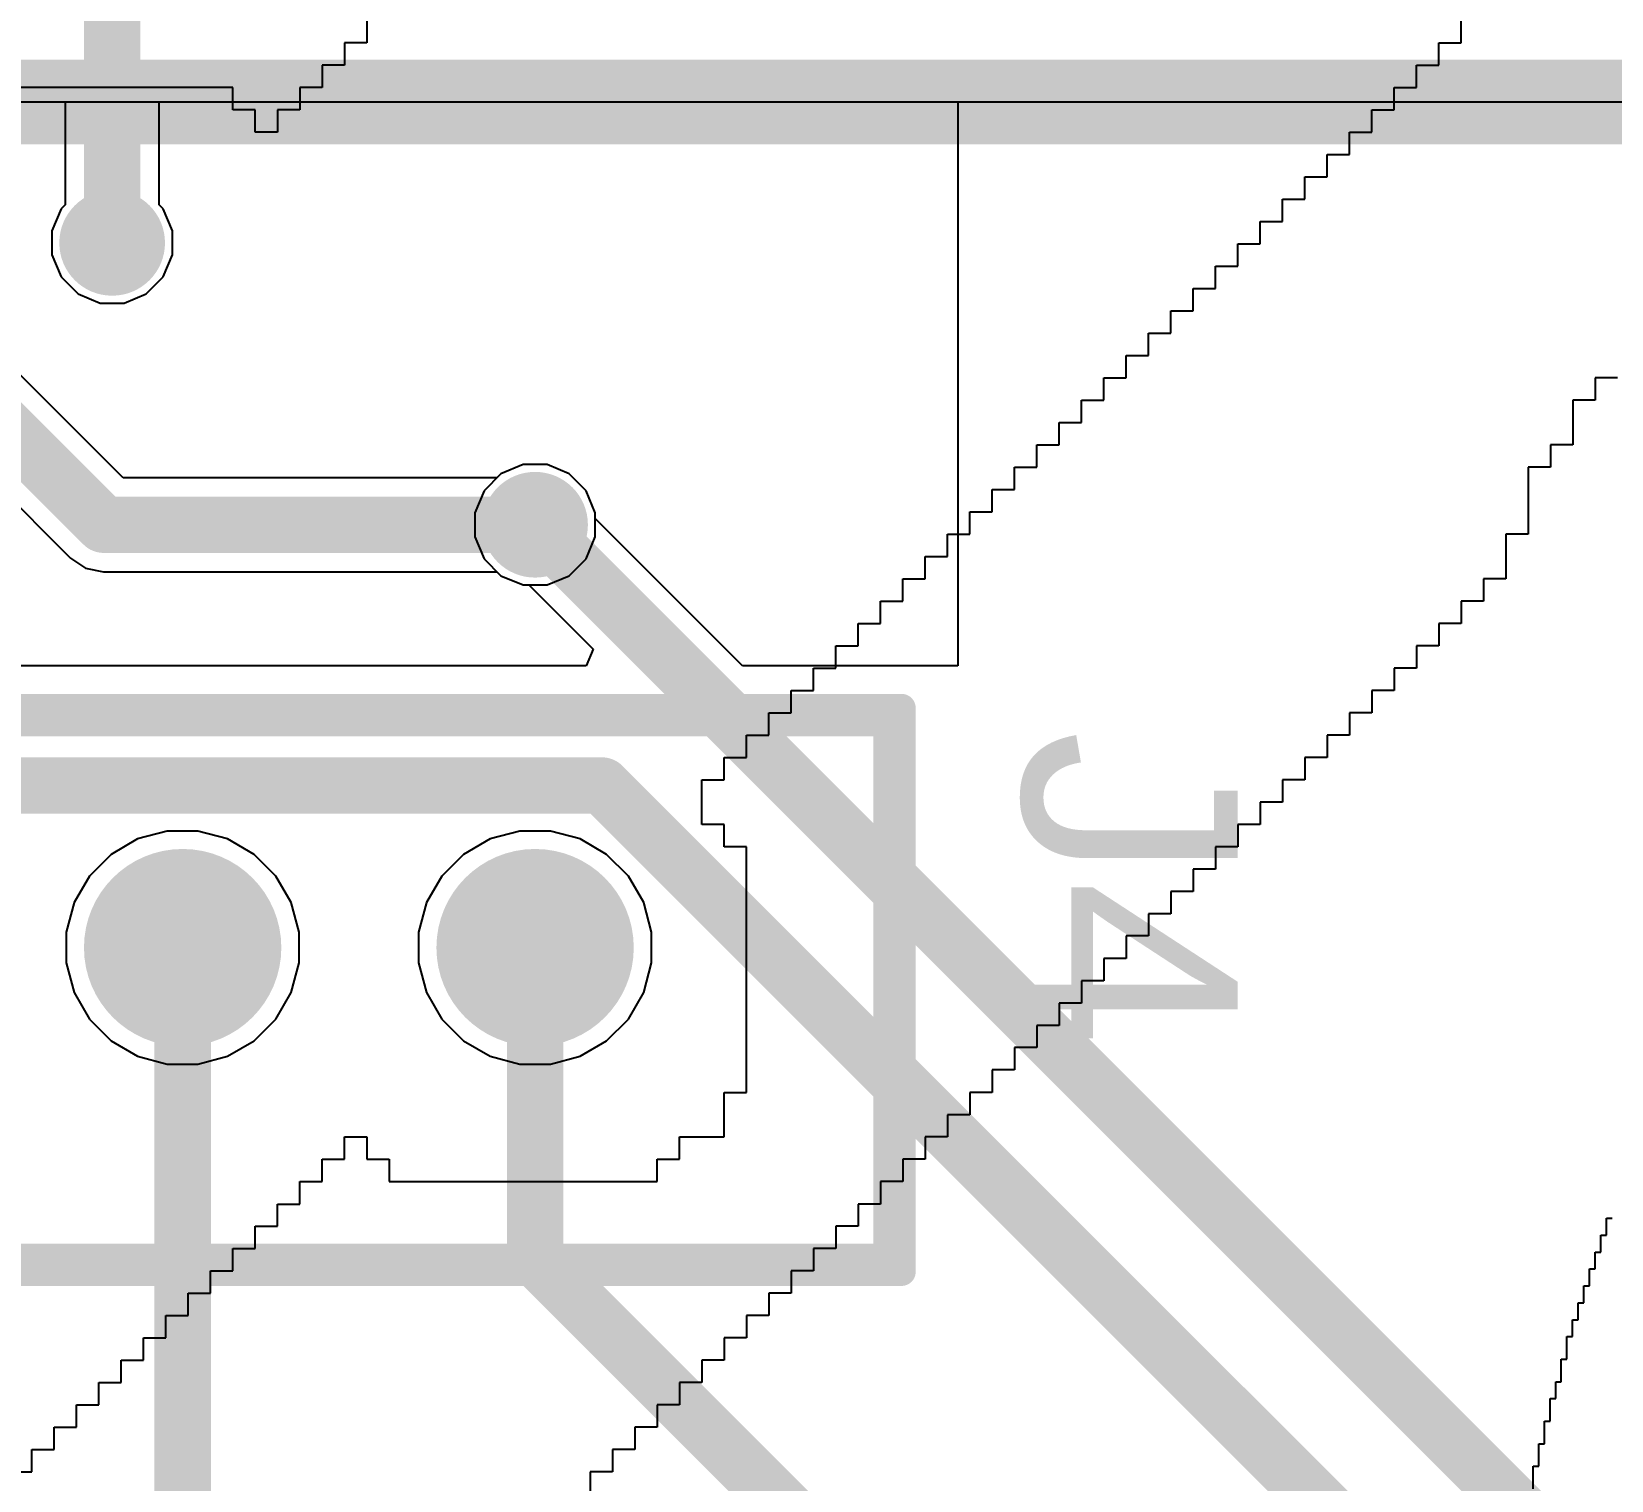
# Model space of a CAD drawing. Header units: inches. Extents: x 1.37 to 7.44, y 1.69 to 5.2.
# Drawn here: x 5.7255 to 6.1667, y 2.489 to 2.8937 of the extents above; entities that cross this region are included whole.
import ezdxf

# ---------------------------------------------------------------- set-up
doc = ezdxf.new("R2010")
doc.units = ezdxf.units.IN
doc.header["$MEASUREMENT"] = 0
for name, color, linetype in [('Bottom Layer', 5, 'Continuous'), ('Bottom Overlay', 54, 'Continuous'), ('Bottom Solder', 6, 'Continuous'), ('Multi-Layer', 9, 'Continuous'), ('Pad Holes', 156, 'Continuous'), ('Top 3D Body', 56, 'Continuous'), ('Top Assembly', 56, 'Continuous'), ('Top Courtyard', 56, 'Continuous'), ('Top Layer', 1, 'Continuous'), ('Top Overlay', 2, 'Continuous'), ('Top Solder', 216, 'Continuous'), ('Via Holes', 16, 'Continuous')]:
    doc.layers.add(name, color=color, linetype=linetype)
doc.styles.add('Arial', font='', dxfattribs={"height": 0.2})
doc.styles.get('Arial').set_extended_font_data('Arial')

# ---------------------------------------------------------------- blocks, each defined once
blk = doc.blocks.new('FP_B7B_EH_A_LF_SN_MFG_38')
at = {"layer": 'Bottom Layer'}
h = blk.add_hatch(color=5, dxfattribs=at)
edge = h.paths.add_edge_path()
edge.add_arc((0.19685, 0.01181), 0.02756, 0, 360)
h = blk.add_hatch(color=5, dxfattribs=at)
edge = h.paths.add_edge_path()
edge.add_arc((0.29528, 0.01181), 0.02756, 0, 360)
at = {"layer": 'Bottom Solder'}
h = blk.add_hatch(color=6, dxfattribs=at)
edge = h.paths.add_edge_path()
edge.add_arc((0.19685, 0.01181), 0.02756, 0, 360)
h = blk.add_hatch(color=6, dxfattribs=at)
edge = h.paths.add_edge_path()
edge.add_arc((0.29528, 0.01181), 0.02756, 0, 360)
at = {"layer": 'Multi-Layer'}
h = blk.add_hatch(color=9, dxfattribs=at)
edge = h.paths.add_edge_path()
edge.add_arc((0.19685, 0.01181), 0.02756, 0, 360)
h = blk.add_hatch(color=9, dxfattribs=at)
edge = h.paths.add_edge_path()
edge.add_arc((0.29528, 0.01181), 0.02756, 0, 360)
at = {"layer": 'Pad Holes'}
h = blk.add_hatch(color=7, dxfattribs=at)
edge = h.paths.add_edge_path()
edge.add_arc((0.19685, 0.01181), 0.01772, 0, 360)
h = blk.add_hatch(color=7, dxfattribs=at)
edge = h.paths.add_edge_path()
edge.add_arc((0.29528, 0.01181), 0.01772, 0, 360)
at = {"layer": 'Top Layer'}
h = blk.add_hatch(color=1, dxfattribs=at)
edge = h.paths.add_edge_path()
edge.add_arc((0.19685, 0.01181), 0.02756, 0, 360)
h = blk.add_hatch(color=1, dxfattribs=at)
edge = h.paths.add_edge_path()
edge.add_arc((0.29528, 0.01181), 0.02756, 0, 360)
at = {"layer": 'Top Solder'}
h = blk.add_hatch(color=216, dxfattribs=at)
edge = h.paths.add_edge_path()
edge.add_arc((0.19685, 0.01181), 0.02756, 0, 360)
h = blk.add_hatch(color=216, dxfattribs=at)
edge = h.paths.add_edge_path()
edge.add_arc((0.29528, 0.01181), 0.02756, 0, 360)
at = {"layer": 'Top 3D Body'}
for points in [[(-0.3937, 0.0748, 0.00787, 0.00787, 0), (0.3937, 0.0748, 0.00787, 0.00787, 0)], [(0.3937, -0.0748, 0.00787, 0.00787, 0), (0.3937, 0.0748, 0.00787, 0.00787, 0)], [(-0.3937, -0.0748, 0.00787, 0.00787, 0), (0.3937, -0.0748, 0.00787, 0.00787, 0)]]:
    blk.add_lwpolyline(points, format="xyseb", dxfattribs=at)
for points in [[(0.39173, 0.0748, 0.00394, 0.00394, 1), (0.39567, 0.0748, 0.00394, 0.00394, 1)], [(0.39173, 0.0748, 0.00394, 0.00394, 1), (0.39567, 0.0748, 0.00394, 0.00394, 1)], [(0.39173, -0.0748, 0.00394, 0.00394, 1), (0.39567, -0.0748, 0.00394, 0.00394, 1)], [(0.39173, -0.0748, 0.00394, 0.00394, 1), (0.39567, -0.0748, 0.00394, 0.00394, 1)]]:
    blk.add_lwpolyline(points, format="xyseb", close=True, dxfattribs=at)
at = {"layer": 'Top Assembly'}
for points in [[(-0.39764, 0.07874, 0.00787, 0.00787, 0), (0.39764, 0.07874, 0.00787, 0.00787, 0)], [(0.39764, -0.07874, 0.00787, 0.00787, 0), (0.39764, 0.07874, 0.00787, 0.00787, 0)], [(-0.39764, -0.07874, 0.00787, 0.00787, 0), (0.39764, -0.07874, 0.00787, 0.00787, 0)]]:
    blk.add_lwpolyline(points, format="xyseb", dxfattribs=at)
for points in [[(0.39567, 0.07874, 0.00394, 0.00394, 1), (0.39961, 0.07874, 0.00394, 0.00394, 1)], [(0.39567, 0.07874, 0.00394, 0.00394, 1), (0.39961, 0.07874, 0.00394, 0.00394, 1)], [(0.39567, -0.07874, 0.00394, 0.00394, 1), (0.39961, -0.07874, 0.00394, 0.00394, 1)], [(0.39567, -0.07874, 0.00394, 0.00394, 1), (0.39961, -0.07874, 0.00394, 0.00394, 1)]]:
    blk.add_lwpolyline(points, format="xyseb", close=True, dxfattribs=at)
at = {"layer": 'Top Courtyard'}
for points in [[(-0.39764, 0.07874, 0.00787, 0.00787, 0), (0.39764, 0.07874, 0.00787, 0.00787, 0)], [(0.39764, -0.07874, 0.00787, 0.00787, 0), (0.39764, 0.07874, 0.00787, 0.00787, 0)], [(-0.39764, -0.07874, 0.00787, 0.00787, 0), (0.39764, -0.07874, 0.00787, 0.00787, 0)]]:
    blk.add_lwpolyline(points, format="xyseb", dxfattribs=at)
for points in [[(0.39567, 0.07874, 0.00394, 0.00394, 1), (0.39961, 0.07874, 0.00394, 0.00394, 1)], [(0.39567, 0.07874, 0.00394, 0.00394, 1), (0.39961, 0.07874, 0.00394, 0.00394, 1)], [(0.39567, -0.07874, 0.00394, 0.00394, 1), (0.39961, -0.07874, 0.00394, 0.00394, 1)], [(0.39567, -0.07874, 0.00394, 0.00394, 1), (0.39961, -0.07874, 0.00394, 0.00394, 1)]]:
    blk.add_lwpolyline(points, format="xyseb", close=True, dxfattribs=at)
at = {"layer": 'Top Overlay'}
for points in [[(-0.3937, 0.0748, 0.00787, 0.00787, 0), (0.3937, 0.0748, 0.00787, 0.00787, 0)], [(0.3937, -0.0748, 0.00787, 0.00787, 0), (0.3937, 0.0748, 0.00787, 0.00787, 0)], [(-0.3937, -0.0748, 0.00787, 0.00787, 0), (0.3937, -0.0748, 0.00787, 0.00787, 0)]]:
    blk.add_lwpolyline(points, format="xyseb", dxfattribs=at)
for points in [[(0.39173, 0.0748, 0.00394, 0.00394, 1), (0.39567, 0.0748, 0.00394, 0.00394, 1)], [(0.39173, 0.0748, 0.00394, 0.00394, 1), (0.39567, 0.0748, 0.00394, 0.00394, 1)], [(0.39173, -0.0748, 0.00394, 0.00394, 1), (0.39567, -0.0748, 0.00394, 0.00394, 1)], [(0.39173, -0.0748, 0.00394, 0.00394, 1), (0.39567, -0.0748, 0.00394, 0.00394, 1)]]:
    blk.add_lwpolyline(points, format="xyseb", close=True, dxfattribs=at)

msp = doc.modelspace()

# ---------------------------------------------------------------- hatches: boundary and pattern name
at = {"layer": 'Bottom Layer'}
h = msp.add_hatch(color=5, dxfattribs=at)
edge = h.paths.add_edge_path()
edge.add_arc((5.74803, 2.83465), 0.01181, 0, 360)
h = msp.add_hatch(color=5, dxfattribs=at)
edge = h.paths.add_edge_path()
edge.add_arc((5.86614, 2.75591), 0.01181, 0, 360)
at = {"layer": 'Bottom Solder'}
h = msp.add_hatch(color=6, dxfattribs=at)
edge = h.paths.add_edge_path()
edge.add_arc((5.74803, 2.83465), 0.01476, 0, 360)
h = msp.add_hatch(color=6, dxfattribs=at)
edge = h.paths.add_edge_path()
edge.add_arc((5.86614, 2.75591), 0.01476, 0, 360)
at = {"layer": 'Top Layer'}
h = msp.add_hatch(color=1, dxfattribs=at)
edge = h.paths.add_edge_path()
edge.add_arc((5.74803, 2.83465), 0.01181, 0, 360)
h = msp.add_hatch(color=1, dxfattribs=at)
edge = h.paths.add_edge_path()
edge.add_arc((5.86614, 2.75591), 0.01181, 0, 360)
at = {"layer": 'Top Solder'}
h = msp.add_hatch(color=216, dxfattribs=at)
edge = h.paths.add_edge_path()
edge.add_arc((5.74803, 2.83465), 0.01476, 0, 360)
h = msp.add_hatch(color=216, dxfattribs=at)
edge = h.paths.add_edge_path()
edge.add_arc((5.86614, 2.75591), 0.01476, 0, 360)
at = {"layer": 'Via Holes'}
h = msp.add_hatch(color=7, dxfattribs=at)
edge = h.paths.add_edge_path()
edge.add_arc((5.74803, 2.83465), 0.00591, 0, 360)
h = msp.add_hatch(color=7, dxfattribs=at)
edge = h.paths.add_edge_path()
edge.add_arc((5.86614, 2.75591), 0.00591, 0, 360)

# ---------------------------------------------------------------- linework, layer by layer
at = {"layer": 'Bottom Layer'}
for p, q in [((5.60897, 2.87402), (5.73636, 2.74662)), ((5.72179, 2.87402), (6.35939, 2.87402)), ((5.75108, 2.76903), (5.70728, 2.81283)), ((5.8628, 2.77272), (5.85662, 2.77016)), ((5.86949, 2.77272), (5.8628, 2.77272)), ((5.87566, 2.77016), (5.86949, 2.77272)), ((5.85549, 2.76903), (5.75108, 2.76903)), ((5.85662, 2.77016), (5.85549, 2.76903)), ((5.88039, 2.76543), (5.87566, 2.77016)), ((5.88295, 2.75925), (5.88039, 2.76543)), ((5.88295, 2.75256), (5.88295, 2.75925)), ((5.88039, 2.74638), (5.88295, 2.75256)), ((5.73636, 2.74662), (5.74062, 2.74378)), ((5.87566, 2.74165), (5.88039, 2.74638)), ((5.74062, 2.74378), (5.74564, 2.74278)), ((5.74564, 2.74278), (5.85549, 2.74278)), ((5.85549, 2.74278), (5.85662, 2.74165)), ((5.85662, 2.74165), (5.8628, 2.73909)), ((5.86949, 2.73909), (5.87566, 2.74165)), ((5.8628, 2.73909), (5.86949, 2.73909)), ((5.76343, 2.67035), (5.75515, 2.66814)), ((5.772, 2.67035), (5.76343, 2.67035)), ((5.78028, 2.66814), (5.772, 2.67035)), ((5.86186, 2.67035), (5.85357, 2.66814)), ((5.87043, 2.67035), (5.86186, 2.67035)), ((5.87871, 2.66814), (5.87043, 2.67035)), ((5.75515, 2.66814), (5.74772, 2.66385)), ((5.78771, 2.66385), (5.78028, 2.66814)), ((5.85357, 2.66814), (5.84615, 2.66385)), ((5.88613, 2.66385), (5.87871, 2.66814)), ((5.74772, 2.66385), (5.74166, 2.65779)), ((5.79377, 2.65779), (5.78771, 2.66385)), ((5.84615, 2.66385), (5.84009, 2.65779)), ((5.8922, 2.65779), (5.88613, 2.66385)), ((5.74166, 2.65779), (5.73738, 2.65036)), ((5.79806, 2.65036), (5.79377, 2.65779)), ((5.84009, 2.65779), (5.8358, 2.65036)), ((5.89648, 2.65036), (5.8922, 2.65779)), ((5.73738, 2.65036), (5.73516, 2.64208)), ((5.80028, 2.64208), (5.79806, 2.65036)), ((5.8358, 2.65036), (5.83358, 2.64208)), ((5.8987, 2.64208), (5.89648, 2.65036)), ((5.73516, 2.64208), (5.73516, 2.63351)), ((5.80028, 2.63351), (5.80028, 2.64208)), ((5.83358, 2.64208), (5.83358, 2.63351)), ((5.8987, 2.63351), (5.8987, 2.64208)), ((5.73516, 2.63351), (5.73738, 2.62523)), ((5.79806, 2.62523), (5.80028, 2.63351)), ((5.83358, 2.63351), (5.8358, 2.62523)), ((5.89648, 2.62523), (5.8987, 2.63351)), ((5.73738, 2.62523), (5.74166, 2.6178)), ((5.79377, 2.6178), (5.79806, 2.62523)), ((5.8358, 2.62523), (5.84009, 2.6178)), ((5.8922, 2.6178), (5.89648, 2.62523)), ((5.74166, 2.6178), (5.74772, 2.61174)), ((5.78771, 2.61174), (5.79377, 2.6178)), ((5.84009, 2.6178), (5.84615, 2.61174)), ((5.88613, 2.61174), (5.8922, 2.6178)), ((5.74772, 2.61174), (5.75515, 2.60746)), ((5.78028, 2.60746), (5.78771, 2.61174)), ((5.84615, 2.61174), (5.85357, 2.60746)), ((5.87871, 2.60746), (5.88613, 2.61174)), ((5.75515, 2.60746), (5.76343, 2.60524)), ((5.76343, 2.60524), (5.772, 2.60524)), ((5.772, 2.60524), (5.78028, 2.60746)), ((5.85357, 2.60746), (5.86186, 2.60524)), ((5.86186, 2.60524), (5.87043, 2.60524)), ((5.87043, 2.60524), (5.87871, 2.60746))]:
    msp.add_line(p, q, dxfattribs=at)
for points in [[(5.51181, 2.98974, 0.01575, 0.01575, 0), (5.74564, 2.75591, 0.01575, 0.01575, 0)], [(5.74564, 2.75591, 0.01575, 0.01575, 0), (5.86614, 2.75591, 0.01575, 0.01575, 0)]]:
    msp.add_lwpolyline(points, format="xyseb", dxfattribs=at)
for points in [[(5.74171, 2.75591, 0.00787, 0.00787, 1), (5.74958, 2.75591, 0.00787, 0.00787, 1)], [(5.74171, 2.75591, 0.00787, 0.00787, 1), (5.74958, 2.75591, 0.00787, 0.00787, 1)], [(5.8622, 2.75591, 0.00787, 0.00787, 1), (5.87008, 2.75591, 0.00787, 0.00787, 1)]]:
    msp.add_lwpolyline(points, format="xyseb", close=True, dxfattribs=at)
at = {"layer": 'Bottom Overlay'}
for p, q in [((5.81916, 2.89678), (5.81916, 2.89054)), ((6.1248, 2.89054), (6.1248, 2.89678)), ((5.81916, 2.89054), (5.81292, 2.89054)), ((5.81292, 2.89054), (5.81292, 2.8843)), ((6.11856, 2.8843), (6.11856, 2.89054)), ((6.11856, 2.89054), (6.1248, 2.89054)), ((5.81292, 2.8843), (5.80668, 2.8843)), ((5.80668, 2.8843), (5.80668, 2.87807)), ((6.11233, 2.87807), (6.11233, 2.8843)), ((6.11233, 2.8843), (6.11856, 2.8843)), ((5.78173, 2.87807), (5.6944, 2.87807)), ((5.78173, 2.87183), (5.78173, 2.87807)), ((5.80668, 2.87807), (5.80044, 2.87807)), ((5.80044, 2.87807), (5.80044, 2.87183)), ((6.10609, 2.87183), (6.10609, 2.87807)), ((6.10609, 2.87807), (6.11233, 2.87807)), ((5.78797, 2.87183), (5.78173, 2.87183)), ((5.78797, 2.86559), (5.78797, 2.87183)), ((5.80044, 2.87183), (5.79421, 2.87183)), ((5.79421, 2.87183), (5.79421, 2.86559)), ((6.09985, 2.86559), (6.09985, 2.87183)), ((6.09985, 2.87183), (6.10609, 2.87183)), ((5.79421, 2.86559), (5.78797, 2.86559)), ((6.09361, 2.85935), (6.09361, 2.86559)), ((6.09361, 2.86559), (6.09985, 2.86559)), ((6.08738, 2.85312), (6.08738, 2.85935)), ((6.08738, 2.85935), (6.09361, 2.85935)), ((6.08114, 2.84688), (6.08114, 2.85312)), ((6.08114, 2.85312), (6.08738, 2.85312)), ((6.0749, 2.84064), (6.0749, 2.84688)), ((6.0749, 2.84688), (6.08114, 2.84688)), ((6.06866, 2.8344), (6.06866, 2.84064)), ((6.06866, 2.84064), (6.0749, 2.84064)), ((6.06243, 2.82816), (6.06243, 2.8344)), ((6.06243, 2.8344), (6.06866, 2.8344)), ((6.05619, 2.82193), (6.05619, 2.82816)), ((6.05619, 2.82816), (6.06243, 2.82816)), ((6.04995, 2.81569), (6.04995, 2.82193)), ((6.04995, 2.82193), (6.05619, 2.82193)), ((6.04371, 2.80945), (6.04371, 2.81569)), ((6.04371, 2.81569), (6.04995, 2.81569)), ((6.03747, 2.80321), (6.03747, 2.80945)), ((6.03747, 2.80945), (6.04371, 2.80945)), ((6.03124, 2.79698), (6.03124, 2.80321)), ((6.03124, 2.80321), (6.03747, 2.80321)), ((6.025, 2.79074), (6.025, 2.79698)), ((6.025, 2.79698), (6.03124, 2.79698)), ((6.16847, 2.79698), (6.16223, 2.79698)), ((6.16223, 2.79698), (6.16223, 2.79074)), ((6.01876, 2.7845), (6.01876, 2.79074)), ((6.01876, 2.79074), (6.025, 2.79074)), ((6.16223, 2.79074), (6.15599, 2.79074)), ((6.15599, 2.79074), (6.15599, 2.77826)), ((6.01252, 2.77826), (6.01252, 2.7845)), ((6.01252, 2.7845), (6.01876, 2.7845)), ((6.00629, 2.77203), (6.00629, 2.77826)), ((6.00629, 2.77826), (6.01252, 2.77826)), ((6.15599, 2.77826), (6.14975, 2.77826)), ((6.14975, 2.77826), (6.14975, 2.77203)), ((6.00005, 2.76579), (6.00005, 2.77203)), ((6.00005, 2.77203), (6.00629, 2.77203)), ((6.14975, 2.77203), (6.14351, 2.77203)), ((6.14351, 2.77203), (6.14351, 2.75331)), ((5.99381, 2.75955), (5.99381, 2.76579)), ((5.99381, 2.76579), (6.00005, 2.76579)), ((5.98757, 2.75331), (5.98757, 2.75955)), ((5.98757, 2.75955), (5.99381, 2.75955)), ((5.98134, 2.74708), (5.98134, 2.75331)), ((5.98134, 2.75331), (5.98757, 2.75331)), ((6.14351, 2.75331), (6.13728, 2.75331)), ((6.13728, 2.75331), (6.13728, 2.74084)), ((5.9751, 2.74084), (5.9751, 2.74708)), ((5.9751, 2.74708), (5.98134, 2.74708)), ((5.96886, 2.7346), (5.96886, 2.74084)), ((5.96886, 2.74084), (5.9751, 2.74084)), ((6.13728, 2.74084), (6.13104, 2.74084)), ((6.13104, 2.74084), (6.13104, 2.7346)), ((5.96262, 2.72836), (5.96262, 2.7346)), ((5.96262, 2.7346), (5.96886, 2.7346)), ((6.13104, 2.7346), (6.1248, 2.7346)), ((6.1248, 2.7346), (6.1248, 2.72836)), ((5.95639, 2.72213), (5.95639, 2.72836)), ((5.95639, 2.72836), (5.96262, 2.72836)), ((6.1248, 2.72836), (6.11856, 2.72836)), ((6.11856, 2.72836), (6.11856, 2.72213)), ((5.95015, 2.71589), (5.95015, 2.72213)), ((5.95015, 2.72213), (5.95639, 2.72213)), ((6.11856, 2.72213), (6.11233, 2.72213)), ((6.11233, 2.72213), (6.11233, 2.71589)), ((5.94391, 2.70965), (5.94391, 2.71589)), ((5.94391, 2.71589), (5.95015, 2.71589)), ((6.11233, 2.71589), (6.10609, 2.71589)), ((6.10609, 2.71589), (6.10609, 2.70965)), ((5.93767, 2.70341), (5.93767, 2.70965)), ((5.93767, 2.70965), (5.94391, 2.70965)), ((6.10609, 2.70965), (6.09985, 2.70965)), ((6.09985, 2.70965), (6.09985, 2.70341)), ((5.93143, 2.69717), (5.93143, 2.70341)), ((5.93143, 2.70341), (5.93767, 2.70341)), ((6.09985, 2.70341), (6.09361, 2.70341)), ((6.09361, 2.70341), (6.09361, 2.69717)), ((5.9252, 2.69094), (5.9252, 2.69717)), ((5.9252, 2.69717), (5.93143, 2.69717)), ((6.09361, 2.69717), (6.08738, 2.69717)), ((6.08738, 2.69717), (6.08738, 2.69094)), ((5.91896, 2.6847), (5.91896, 2.69094)), ((5.91896, 2.69094), (5.9252, 2.69094)), ((6.08738, 2.69094), (6.08114, 2.69094)), ((6.08114, 2.69094), (6.08114, 2.6847)), ((5.91272, 2.67222), (5.91272, 2.6847)), ((5.91272, 2.6847), (5.91896, 2.6847)), ((6.08114, 2.6847), (6.0749, 2.6847)), ((6.0749, 2.6847), (6.0749, 2.67846)), ((6.0749, 2.67846), (6.06866, 2.67846)), ((6.06866, 2.67846), (6.06866, 2.67222)), ((5.91896, 2.67222), (5.91272, 2.67222)), ((5.91896, 2.66599), (5.91896, 2.67222)), ((6.06866, 2.67222), (6.06243, 2.67222)), ((6.06243, 2.67222), (6.06243, 2.66599)), ((5.9252, 2.66599), (5.91896, 2.66599)), ((5.9252, 2.59737), (5.9252, 2.66599)), ((6.06243, 2.66599), (6.05619, 2.66599)), ((6.05619, 2.66599), (6.05619, 2.65975)), ((6.05619, 2.65975), (6.04995, 2.65975)), ((6.04995, 2.65975), (6.04995, 2.65351)), ((6.04995, 2.65351), (6.04371, 2.65351)), ((6.04371, 2.65351), (6.04371, 2.64727)), ((6.04371, 2.64727), (6.03747, 2.64727)), ((6.03747, 2.64727), (6.03747, 2.64104)), ((6.03747, 2.64104), (6.03124, 2.64104)), ((6.03124, 2.64104), (6.03124, 2.6348)), ((6.03124, 2.6348), (6.025, 2.6348)), ((6.025, 2.6348), (6.025, 2.62856)), ((6.025, 2.62856), (6.01876, 2.62856)), ((6.01876, 2.62856), (6.01876, 2.62232)), ((6.01876, 2.62232), (6.01252, 2.62232)), ((6.01252, 2.62232), (6.01252, 2.61608)), ((6.01252, 2.61608), (6.00629, 2.61608)), ((6.00629, 2.61608), (6.00629, 2.60985)), ((6.00629, 2.60985), (6.00005, 2.60985)), ((6.00005, 2.60985), (6.00005, 2.60361)), ((6.00005, 2.60361), (5.99381, 2.60361)), ((5.99381, 2.60361), (5.99381, 2.59737)), ((5.91896, 2.5849), (5.91896, 2.59737)), ((5.91896, 2.59737), (5.9252, 2.59737)), ((5.99381, 2.59737), (5.98757, 2.59737)), ((5.98757, 2.59737), (5.98757, 2.59113)), ((5.98757, 2.59113), (5.98134, 2.59113)), ((5.98134, 2.59113), (5.98134, 2.5849)), ((5.81292, 2.57866), (5.81292, 2.5849)), ((5.81292, 2.5849), (5.81916, 2.5849)), ((5.81916, 2.5849), (5.81916, 2.57866)), ((5.90648, 2.57866), (5.90648, 2.5849)), ((5.90648, 2.5849), (5.91896, 2.5849)), ((5.98134, 2.5849), (5.9751, 2.5849)), ((5.9751, 2.5849), (5.9751, 2.57866)), ((5.80668, 2.57242), (5.80668, 2.57866)), ((5.80668, 2.57866), (5.81292, 2.57866)), ((5.81916, 2.57866), (5.82539, 2.57866)), ((5.82539, 2.57866), (5.82539, 2.57242)), ((5.90025, 2.57242), (5.90025, 2.57866)), ((5.90025, 2.57866), (5.90648, 2.57866)), ((5.9751, 2.57866), (5.96886, 2.57866)), ((5.96886, 2.57866), (5.96886, 2.57242)), ((5.80044, 2.56618), (5.80044, 2.57242)), ((5.80044, 2.57242), (5.80668, 2.57242)), ((5.82539, 2.57242), (5.90025, 2.57242)), ((5.96886, 2.57242), (5.96262, 2.57242)), ((5.96262, 2.57242), (5.96262, 2.56618)), ((5.79421, 2.55995), (5.79421, 2.56618)), ((5.79421, 2.56618), (5.80044, 2.56618)), ((5.96262, 2.56618), (5.95639, 2.56618)), ((5.95639, 2.56618), (5.95639, 2.55995)), ((5.78797, 2.55371), (5.78797, 2.55995)), ((5.78797, 2.55995), (5.79421, 2.55995)), ((5.95639, 2.55995), (5.95015, 2.55995)), ((5.95015, 2.55995), (5.95015, 2.55371)), ((5.78173, 2.54747), (5.78173, 2.55371)), ((5.78173, 2.55371), (5.78797, 2.55371)), ((5.95015, 2.55371), (5.94391, 2.55371)), ((5.94391, 2.55371), (5.94391, 2.54747)), ((5.77549, 2.54123), (5.77549, 2.54747)), ((5.77549, 2.54747), (5.78173, 2.54747)), ((5.94391, 2.54747), (5.93767, 2.54747)), ((5.93767, 2.54747), (5.93767, 2.54123)), ((5.76926, 2.535), (5.76926, 2.54123)), ((5.76926, 2.54123), (5.77549, 2.54123)), ((5.93767, 2.54123), (5.93143, 2.54123)), ((5.93143, 2.54123), (5.93143, 2.535)), ((5.76302, 2.52876), (5.76302, 2.535)), ((5.76302, 2.535), (5.76926, 2.535)), ((5.93143, 2.535), (5.9252, 2.535)), ((5.9252, 2.535), (5.9252, 2.52876)), ((5.75678, 2.52252), (5.75678, 2.52876)), ((5.75678, 2.52876), (5.76302, 2.52876)), ((5.9252, 2.52876), (5.91896, 2.52876)), ((5.91896, 2.52876), (5.91896, 2.52252)), ((5.75054, 2.51628), (5.75054, 2.52252)), ((5.75054, 2.52252), (5.75678, 2.52252)), ((5.91896, 2.52252), (5.91272, 2.52252)), ((5.91272, 2.52252), (5.91272, 2.51628)), ((5.74431, 2.51005), (5.74431, 2.51628)), ((5.74431, 2.51628), (5.75054, 2.51628)), ((5.91272, 2.51628), (5.90648, 2.51628)), ((5.90648, 2.51628), (5.90648, 2.51005)), ((5.73807, 2.50381), (5.73807, 2.51005)), ((5.73807, 2.51005), (5.74431, 2.51005)), ((5.90648, 2.51005), (5.90025, 2.51005)), ((5.90025, 2.51005), (5.90025, 2.50381)), ((5.73183, 2.49757), (5.73183, 2.50381)), ((5.73183, 2.50381), (5.73807, 2.50381)), ((5.90025, 2.50381), (5.89401, 2.50381)), ((5.89401, 2.50381), (5.89401, 2.49757)), ((5.72559, 2.49133), (5.72559, 2.49757)), ((5.72559, 2.49757), (5.73183, 2.49757)), ((5.89401, 2.49757), (5.88777, 2.49757)), ((5.88777, 2.49757), (5.88777, 2.49133)), ((5.71935, 2.49133), (5.72559, 2.49133)), ((5.88777, 2.49133), (5.88153, 2.49133)), ((5.88153, 2.49133), (5.88153, 2.48509))]:
    msp.add_line(p, q, dxfattribs=at)
at = {"layer": 'Top Layer'}
for p, q in [((3.85827, 2.87402), (5.73491, 2.87402)), ((5.73491, 2.87402), (5.73491, 2.84529)), ((5.76116, 2.84529), (5.76116, 2.87402)), ((5.76116, 2.87402), (5.98425, 2.87402)), ((5.98425, 2.87402), (5.98425, 2.71654)), ((5.73378, 2.84417), (5.73122, 2.83799)), ((5.73491, 2.84529), (5.73378, 2.84417)), ((5.76228, 2.84417), (5.76116, 2.84529)), ((5.76484, 2.83799), (5.76228, 2.84417)), ((5.73122, 2.83799), (5.73122, 2.8313)), ((5.76484, 2.8313), (5.76484, 2.83799)), ((5.73122, 2.8313), (5.73378, 2.82512)), ((5.76228, 2.82512), (5.76484, 2.8313)), ((5.73378, 2.82512), (5.73851, 2.82039)), ((5.75755, 2.82039), (5.76228, 2.82512)), ((5.73851, 2.82039), (5.74469, 2.81783)), ((5.75138, 2.81783), (5.75755, 2.82039)), ((5.74469, 2.81783), (5.75138, 2.81783)), ((5.8628, 2.77272), (5.85662, 2.77016)), ((5.86949, 2.77272), (5.8628, 2.77272)), ((5.87566, 2.77016), (5.86949, 2.77272)), ((5.85662, 2.77016), (5.85189, 2.76543)), ((5.88039, 2.76543), (5.87566, 2.77016)), ((5.85189, 2.76543), (5.84933, 2.75925)), ((5.88295, 2.75925), (5.88039, 2.76543)), ((5.84933, 2.75925), (5.84933, 2.75256)), ((5.88295, 2.75766), (5.88295, 2.75925)), ((5.92408, 2.71654), (5.88295, 2.75766)), ((5.84933, 2.75256), (5.85189, 2.74638)), ((5.85189, 2.74638), (5.85662, 2.74165)), ((5.85662, 2.74165), (5.8628, 2.73909)), ((5.8628, 2.73909), (5.86439, 2.73909)), ((5.86439, 2.73909), (5.88233, 2.72115)), ((5.88233, 2.72115), (5.88042, 2.71654)), ((5.88042, 2.71654), (5.64848, 2.71654)), ((5.98425, 2.71654), (5.92408, 2.71654))]:
    msp.add_line(p, q, dxfattribs=at)
for points in [[(5.74803, 2.83465, 0.01575, 0.01575, 0), (5.74803, 2.95276, 0.01575, 0.01575, 0)], [(5.86614, 2.75591, 0.01575, 0.01575, 0), (6.54921, 2.07283, 0.01575, 0.01575, 0)], [(5.66339, 2.68307, 0.01575, 0.01575, 0), (5.8849, 2.68307, 0.01575, 0.01575, 0)], [(5.8849, 2.68307, 0.01575, 0.01575, 0), (6.45947, 2.1085, 0.01575, 0.01575, 0)], [(5.76772, 2.41339, 0.01575, 0.01575, 0), (5.76772, 2.6378, 0.01575, 0.01575, 0)], [(5.86614, 2.55118, 0.01575, 0.01575, 0), (5.86614, 2.6378, 0.01575, 0.01575, 0)], [(5.86614, 2.55118, 0.01575, 0.01575, 0), (6.11417, 2.30315, 0.01575, 0.01575, 0)]]:
    msp.add_lwpolyline(points, format="xyseb", dxfattribs=at)
for points in [[(5.74409, 2.83465, 0.00787, 0.00787, 1), (5.75197, 2.83465, 0.00787, 0.00787, 1)], [(5.8622, 2.75591, 0.00787, 0.00787, 1), (5.87008, 2.75591, 0.00787, 0.00787, 1)], [(5.88096, 2.68307, 0.00787, 0.00787, 1), (5.88883, 2.68307, 0.00787, 0.00787, 1)], [(5.88096, 2.68307, 0.00787, 0.00787, 1), (5.88883, 2.68307, 0.00787, 0.00787, 1)], [(5.76378, 2.6378, 0.00787, 0.00787, 1), (5.77165, 2.6378, 0.00787, 0.00787, 1)], [(5.8622, 2.6378, 0.00787, 0.00787, 1), (5.87008, 2.6378, 0.00787, 0.00787, 1)], [(5.8622, 2.55118, 0.00787, 0.00787, 1), (5.87008, 2.55118, 0.00787, 0.00787, 1)], [(5.8622, 2.55118, 0.00787, 0.00787, 1), (5.87008, 2.55118, 0.00787, 0.00787, 1)]]:
    msp.add_lwpolyline(points, format="xyseb", close=True, dxfattribs=at)
at = {"layer": 'Top Overlay'}
for p, q in [((6.16535, 2.55748), (6.16535, 2.5622)), ((6.16535, 2.5622), (6.16693, 2.5622)), ((6.16378, 2.55276), (6.16378, 2.55748)), ((6.16378, 2.55748), (6.16535, 2.55748)), ((6.1622, 2.54803), (6.1622, 2.55276)), ((6.1622, 2.55276), (6.16378, 2.55276)), ((6.16063, 2.54331), (6.16063, 2.54803)), ((6.16063, 2.54803), (6.1622, 2.54803)), ((6.15906, 2.53858), (6.15906, 2.54331)), ((6.15906, 2.54331), (6.16063, 2.54331)), ((6.15748, 2.53386), (6.15748, 2.53858)), ((6.15748, 2.53858), (6.15906, 2.53858)), ((6.15591, 2.52913), (6.15591, 2.53386)), ((6.15591, 2.53386), (6.15748, 2.53386)), ((6.15433, 2.52283), (6.15433, 2.52913)), ((6.15433, 2.52913), (6.15591, 2.52913)), ((6.15276, 2.51654), (6.15276, 2.52283)), ((6.15276, 2.52283), (6.15433, 2.52283)), ((6.15118, 2.51181), (6.15118, 2.51654)), ((6.15118, 2.51654), (6.15276, 2.51654)), ((6.14961, 2.50551), (6.14961, 2.51181)), ((6.14961, 2.51181), (6.15118, 2.51181)), ((6.14803, 2.49921), (6.14803, 2.50551)), ((6.14803, 2.50551), (6.14961, 2.50551)), ((6.14646, 2.49291), (6.14646, 2.49921)), ((6.14646, 2.49921), (6.14803, 2.49921)), ((6.14488, 2.48661), (6.14488, 2.49291)), ((6.14488, 2.49291), (6.14646, 2.49291))]:
    msp.add_line(p, q, dxfattribs=at)
msp.add_lwpolyline([(3.85827, 2.87402, 0.02362, 0.02362, 0), (6.45669, 2.87402, 0.02362, 0.02362, 0)], format="xyseb", dxfattribs=at)

# ---------------------------------------------------------------- block references
msp.add_blockref('FP_B7B_EH_A_LF_SN_MFG_38', (5.57087, 2.62598))

# ---------------------------------------------------------------- texts
at = {"layer": 'Top Overlay', "style": 'Arial'}
msp.add_text('J4', height=0.06, rotation=270, dxfattribs=at).set_placement((6.00237, 2.69848))

doc.saveas('drawing.dxf')
